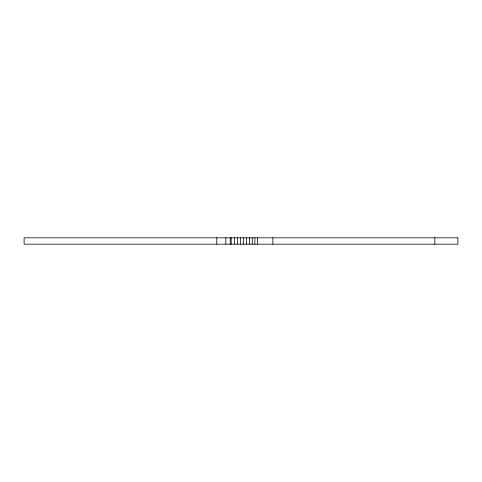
<?xml version="1.0" encoding="UTF-8"?>
<svg xmlns="http://www.w3.org/2000/svg" width="482" height="482" viewBox="0 0 482 482"><rect width="100%" height="100%" fill="white"/><g stroke="black" fill="none" stroke-linecap="round" stroke-linejoin="round"><path stroke-width="0.72" d="M434.854 237.813L434.854 244.187M272.896 237.813L272.896 244.187M257.448 237.813L257.448 244.187M254.882 237.813L254.882 244.187M252.219 237.813L252.219 244.187M249.459 237.813L249.459 244.187M246.609 237.813L246.609 244.187M243.675 237.813L243.675 244.187M240.657 237.813L240.657 244.187M237.572 237.813L237.572 244.187M234.409 237.813L234.409 244.187M231.185 237.813L231.185 244.187M230.233 237.813L230.233 244.187M225.847 237.813L225.847 244.187M216.755 237.813L216.755 244.187M457.9 237.813L24.1 237.813L24.1 244.187L457.9 244.187L457.9 237.813"/></g></svg>
